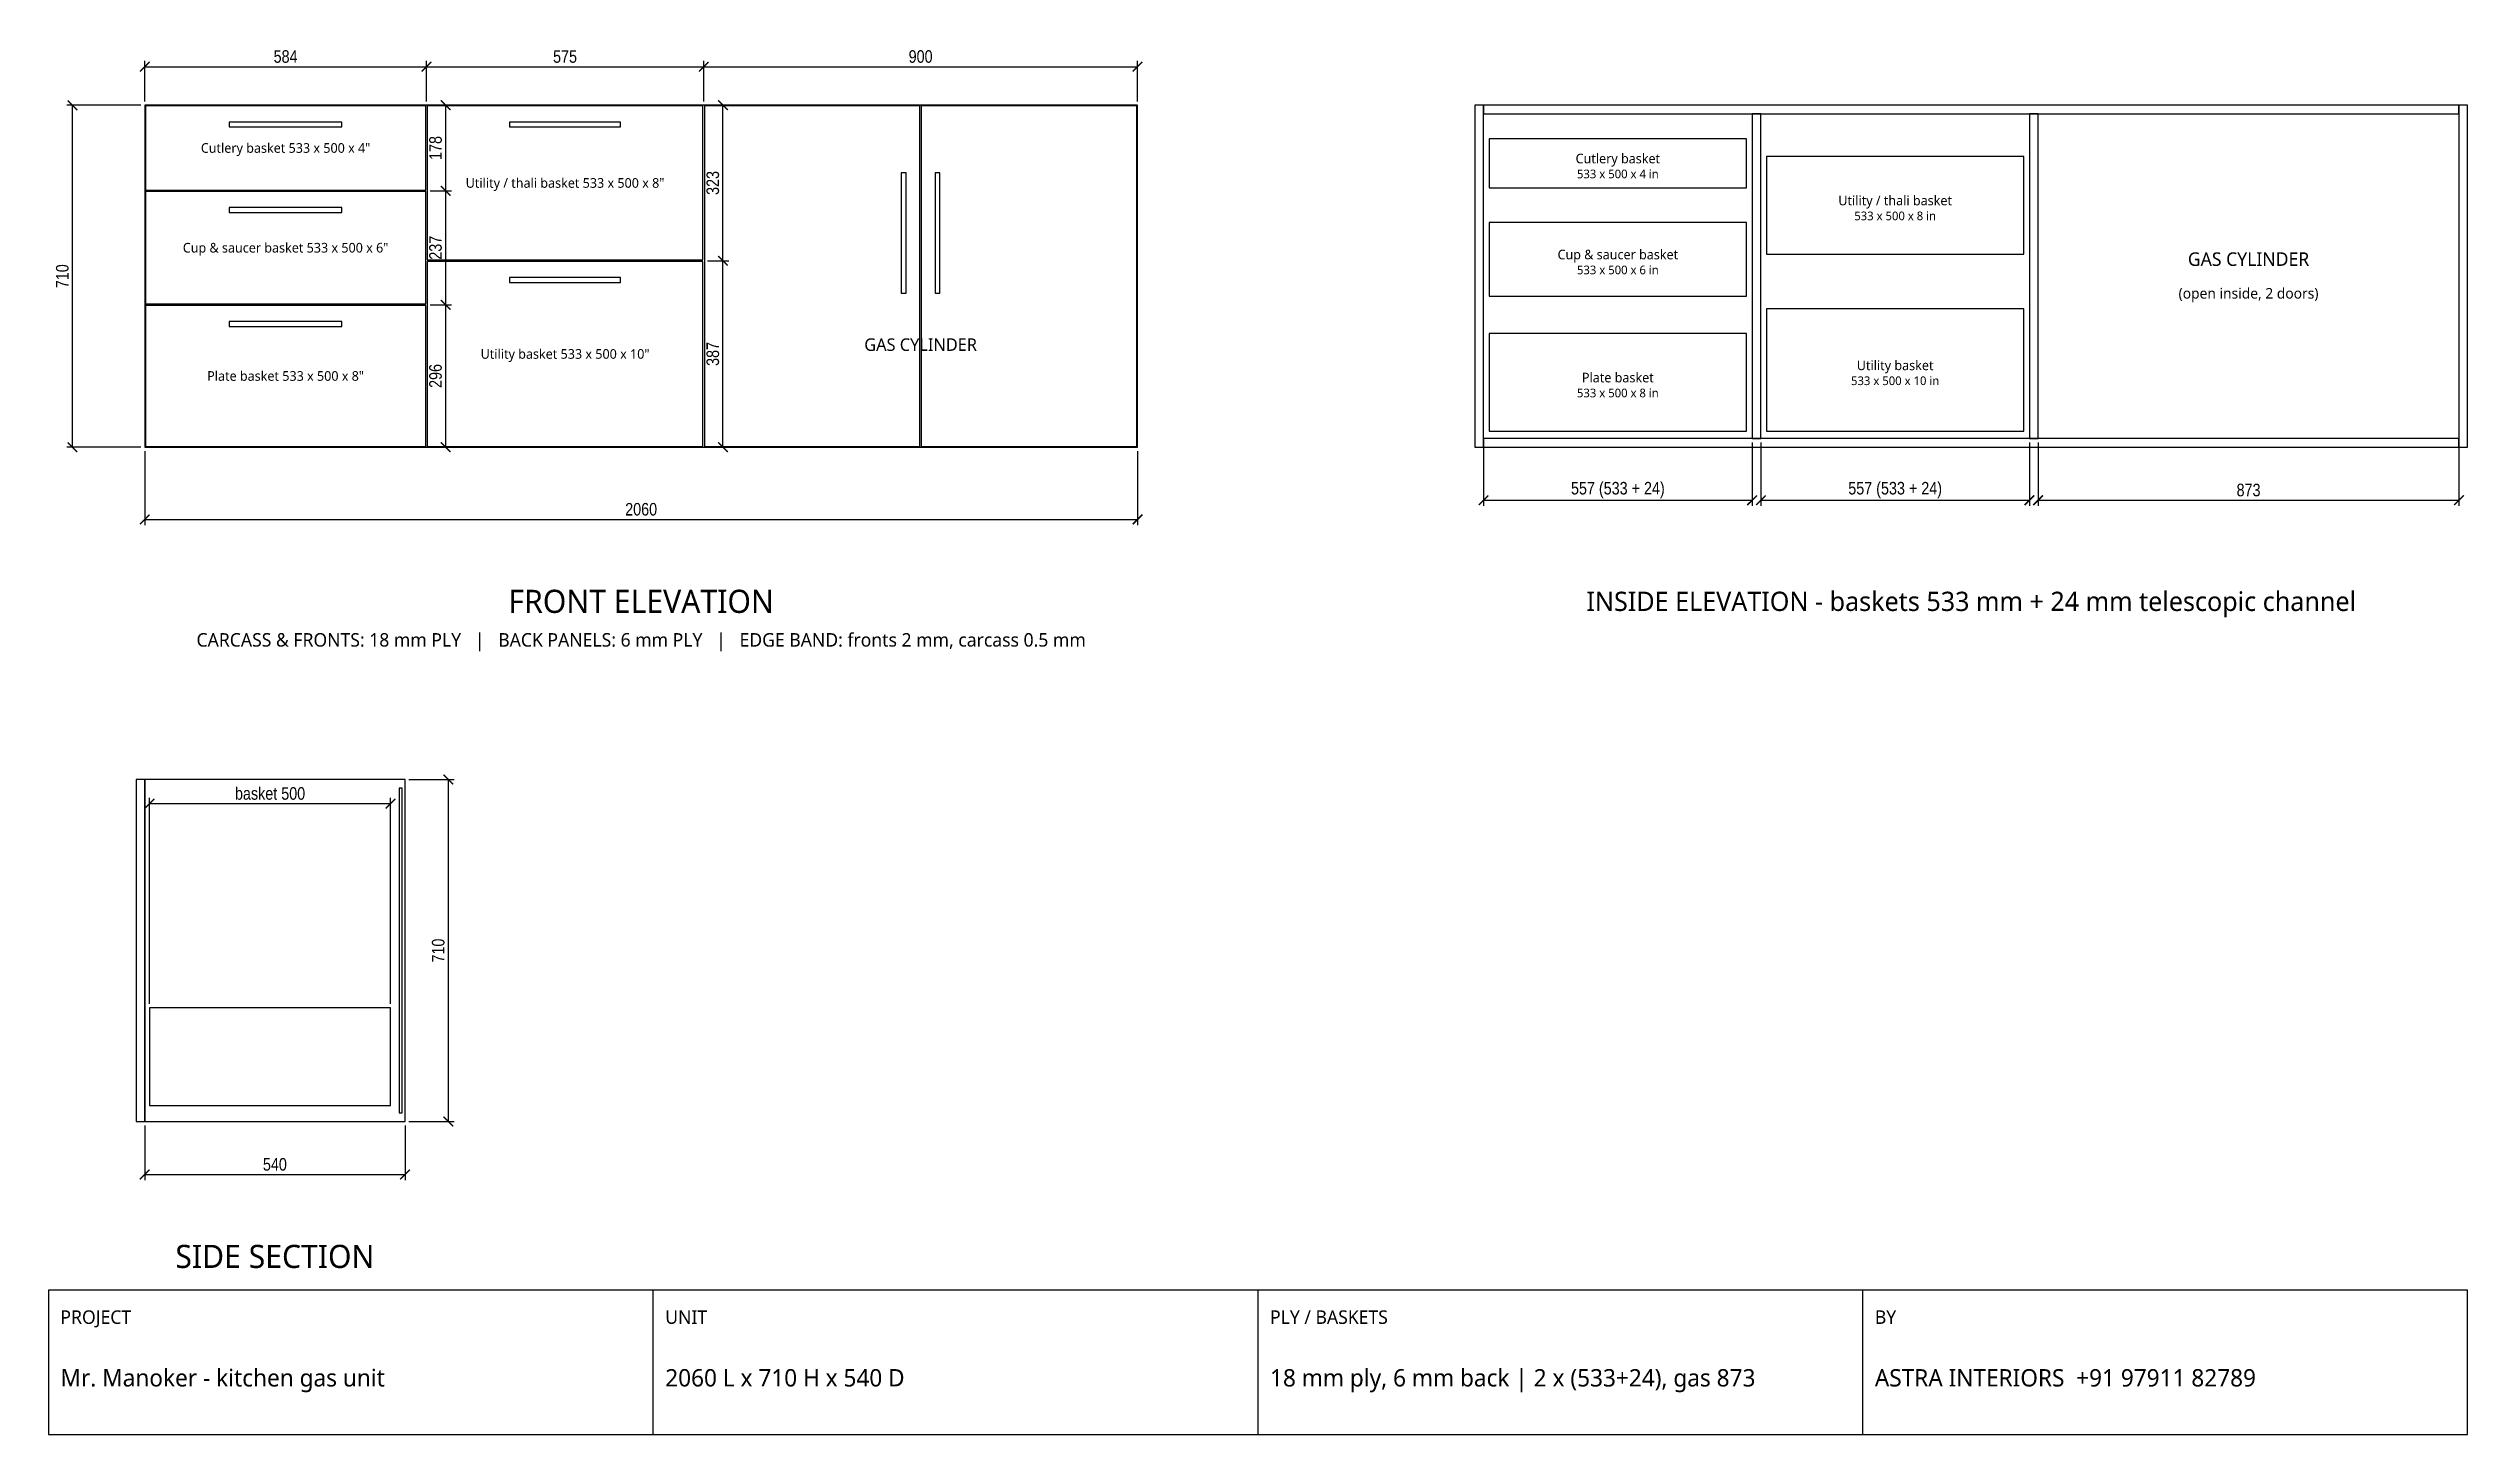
# Model space of a CAD drawing. Header units: millimetres. Extents: x -200 to 4820, y -2050 to 828.
import ezdxf
from ezdxf.enums import TextEntityAlignment as Align

# ---------------------------------------------------------------- set-up
doc = ezdxf.new("R2010")
doc.units = ezdxf.units.MM
for name, color, linetype in [('0-OUTLINE', 7, 'Continuous'), ('1-CARCASS', 7, 'Continuous'), ('10-TITLE', 7, 'Continuous'), ('2-FRONTS', 3, 'Continuous'), ('3-BASKETS', 5, 'Continuous'), ('4-HANDLE', 40, 'Continuous'), ('5-INTERNAL', 8, 'Continuous'), ('7-DIM', 1, 'Continuous'), ('8-TEXT', 7, 'Continuous')]:
    doc.layers.add(name, color=color, linetype=linetype)
doc.styles.add('OpenSans', font='OpenSans-Regular.ttf')
doc.styles.add('OpenSansCondensed-Light', font='OpenSansCondensed-Light.ttf')
doc.dimstyles.new('EZDXF', dxfattribs={"dimtxt": 26, "dimasz": 20, "dimexe": 12, "dimexo": 8, "dimgap": 8, "dimtad": 1, "dimlfac": 100, "dimzin": 12, "dimdsep": 46, "dimtxsty": 'OpenSansCondensed-Light', "dimblk": 'ARCHTICK', "dimcen": 2.5, "dimazin": 3, "dimtfac": 0.5, "dimtmove": 2, "dimatfit": 3})

# ---------------------------------------------------------------- blocks, each defined once
blk = doc.blocks.new('_ARCHTICK')
at = {"color": 0, "linetype": 'BYBLOCK', "const_width": 0.15}
blk.add_lwpolyline([(-0.5, -0.5), (0.5, 0.5)], dxfattribs=at)

msp = doc.modelspace()

# ---------------------------------------------------------------- linework, layer by layer
at = {"layer": '0-OUTLINE'}
for points in [[(0, 0), (2060, 0), (2060, 710), (0, 710)], [(2760, 0), (4820, 0), (4820, 710), (2760, 710)]]:
    msp.add_lwpolyline(points, close=True, dxfattribs=at)
at = {"layer": '1-CARCASS'}
for points in [[(2760, 0), (2778, 0), (2778, 710), (2760, 710)], [(2778, 692), (4802, 692), (4802, 710), (2778, 710)], [(4802, 0), (4820, 0), (4820, 710), (4802, 710)], [(3335.4, 18), (3353.4, 18), (3353.4, 692), (3335.4, 692)], [(3910.8, 18), (3928.8, 18), (3928.8, 692), (3910.8, 692)], [(2778, 0), (4802, 0), (4802, 18), (2778, 18)], [(0, -1400), (540, -1400), (540, -690), (0, -690)]]:
    msp.add_lwpolyline(points, close=True, dxfattribs=at)
at = {"layer": '10-TITLE'}
for p, q in [((1055, -2050), (1055, -1750)), ((2310, -2050), (2310, -1750)), ((3565, -2050), (3565, -1750))]:
    msp.add_line(p, q, dxfattribs=at)
msp.add_lwpolyline([(-200, -2050), (4820, -2050), (4820, -1750), (-200, -1750)], close=True, dxfattribs=at)
at = {"layer": '2-FRONTS'}
for points in [[(1.5, 534), (582.9, 534), (582.9, 708.5), (1.5, 708.5)], [(585.9, 388.77273), (1158.3, 388.77273), (1158.3, 708.5), (585.9, 708.5)], [(1161.3, 1.5), (1608.4, 1.5), (1608.4, 708.5), (1161.3, 708.5)], [(1611.4, 1.5), (2058.5, 1.5), (2058.5, 708.5), (1611.4, 708.5)], [(1.5, 297.33333), (582.9, 297.33333), (582.9, 531), (1.5, 531)], [(585.9, 1.5), (1158.3, 1.5), (1158.3, 385.77273), (585.9, 385.77273)], [(1.5, 1.5), (582.9, 1.5), (582.9, 294.33333), (1.5, 294.33333)], [(-18, -1400), (0, -1400), (0, -690), (-18, -690)]]:
    msp.add_lwpolyline(points, close=True, dxfattribs=at)
at = {"layer": '3-BASKETS'}
for points in [[(2790, 538.5), (3323.4, 538.5), (3323.4, 640.1), (2790, 640.1)], [(3365.4, 400.63636), (3898.8, 400.63636), (3898.8, 603.83636), (3365.4, 603.83636)], [(2790, 313.83333), (3323.4, 313.83333), (3323.4, 466.23333), (2790, 466.23333)], [(3365.4, 33), (3898.8, 33), (3898.8, 287), (3365.4, 287)], [(2790, 33), (3323.4, 33), (3323.4, 236.2), (2790, 236.2)], [(10, -1367), (510, -1367), (510, -1163.8), (10, -1163.8)]]:
    msp.add_lwpolyline(points, close=True, dxfattribs=at)
at = {"layer": '4-HANDLE'}
for points in [[(175.32, 665), (409.08, 665), (409.08, 675), (175.32, 675)], [(757.02, 665), (987.18, 665), (987.18, 675), (757.02, 675)], [(1569.9, 319.5), (1579.9, 319.5), (1579.9, 569.5), (1569.9, 569.5)], [(1639.9, 319.5), (1649.9, 319.5), (1649.9, 569.5), (1639.9, 569.5)], [(175.32, 487.5), (409.08, 487.5), (409.08, 497.5), (175.32, 497.5)], [(757.02, 342.27273), (987.18, 342.27273), (987.18, 352.27273), (757.02, 352.27273)], [(175.32, 250.83333), (409.08, 250.83333), (409.08, 260.83333), (175.32, 260.83333)]]:
    msp.add_lwpolyline(points, close=True, dxfattribs=at)
at = {"layer": '5-INTERNAL'}
msp.add_lwpolyline([(528, -1382), (534, -1382), (534, -708), (528, -708)], close=True, dxfattribs=at)

# ---------------------------------------------------------------- texts
at = {"layer": '10-TITLE', "style": 'OpenSans'}
for s, height, p in [('PROJECT', 28, (-175, -1820)), ('UNIT', 28, (1080, -1820)), ('PLY / BASKETS', 28, (2335, -1820)), ('BY', 28, (3590, -1820)), ('Mr. Manoker - kitchen gas unit', 36, (-175, -1950)), ('2060 L x 710 H x 540 D', 36, (1080, -1950)), ('18 mm ply, 6 mm back | 2 x (533+24), gas 873', 36, (2335, -1950)), ('ASTRA INTERIORS  +91 97911 82789', 36, (3590, -1950))]:
    msp.add_text(s, height=height, dxfattribs=at).set_placement(p)
at = {"layer": '8-TEXT', "style": 'OpenSans'}
for s, height, p in [('Cutlery basket 533 x 500 x 4"', 20, (292.2, 621.25)), ('Cutlery basket', 20, (3056.7, 599.3)), ('Utility / thali basket 533 x 500 x 8"', 20, (872.1, 548.63636)), ('533 x 500 x 4 in', 18, (3056.7, 567.3)), ('Utility / thali basket', 20, (3632.1, 512.23636)), ('533 x 500 x 8 in', 18, (3632.1, 480.23636)), ('Cup & saucer basket 533 x 500 x 6"', 20, (292.2, 414.16667)), ('Cup & saucer basket', 20, (3056.7, 400.03333)), ('GAS CYLINDER', 28, (4365.4, 390.5)), ('533 x 500 x 6 in', 18, (3056.7, 368.03333)), ('(open inside, 2 doors)', 22, (4365.4, 319.5)), ('Utility basket 533 x 500 x 10"', 20, (872.1, 193.63636)), ('GAS CYLINDER', 26, (1609.9, 213)), ('Plate basket 533 x 500 x 8"', 20, (292.2, 147.91667)), ('Plate basket', 20, (3056.7, 144.6)), ('Utility basket', 20, (3632.1, 170)), ('533 x 500 x 8 in', 18, (3056.7, 112.6)), ('533 x 500 x 10 in', 18, (3632.1, 138)), ('FRONT ELEVATION', 48, (1030, -320)), ('INSIDE ELEVATION - baskets 533 mm + 24 mm telescopic channel', 40, (3790, -320)), ('CARCASS & FRONTS: 18 mm PLY   |   BACK PANELS: 6 mm PLY   |   EDGE BAND: fronts 2 mm, carcass 0.5 mm', 28, (1030, -400)), ('SIDE SECTION', 48, (270, -1680))]:
    msp.add_text(s, height=height, dxfattribs=at).set_placement(p, align=Align.MIDDLE_CENTER)

# ---------------------------------------------------------------- dimensions: what is measured, and where the dimension line sits
at = {"layer": '7-DIM'}
for base, p1, p2, text in [((0, 790), (0, 710), (584.4, 710), '584'), ((584.4, 790), (584.4, 710), (1159.8, 710), '575'), ((1159.8, 790), (1159.8, 710), (2060, 710), '900'), ((0, -150), (0, 0), (2060, 0), '2060'), ((2778, -110), (2778, 18), (3335.4, 18), '557 (533 + 24)'), ((3353.4, -110), (3353.4, 18), (3910.8, 18), '557 (533 + 24)'), ((3928.8, -110), (3928.8, 18), (4802, 18), '873'), ((10, -740), (10, -1163.8), (510, -1163.8), 'basket 500'), ((0, -1510), (0, -1400), (540, -1400), '540')]:
    msp.add_linear_dim(base=base, p1=p1, p2=p2, text=text, dimstyle='EZDXF', dxfattribs=at).render()
for base, p1, p2, text in [((-150, 0), (0, 0), (0, 710), '710'), ((624.4, 532.5), (584.4, 532.5), (584.4, 710), '178'), ((1199.8, 387.27273), (1159.8, 387.27273), (1159.8, 710), '323'), ((624.4, 295.83333), (584.4, 295.83333), (584.4, 532.5), '237'), ((1199.8, 0), (1159.8, 0), (1159.8, 387.27273), '387'), ((624.4, 0), (584.4, 0), (584.4, 295.83333), '296'), ((630, -1400), (540, -1400), (540, -690), '710')]:
    msp.add_linear_dim(base=base, p1=p1, p2=p2, angle=90, text=text, dimstyle='EZDXF', dxfattribs=at).render()

doc.saveas('drawing.dxf')
